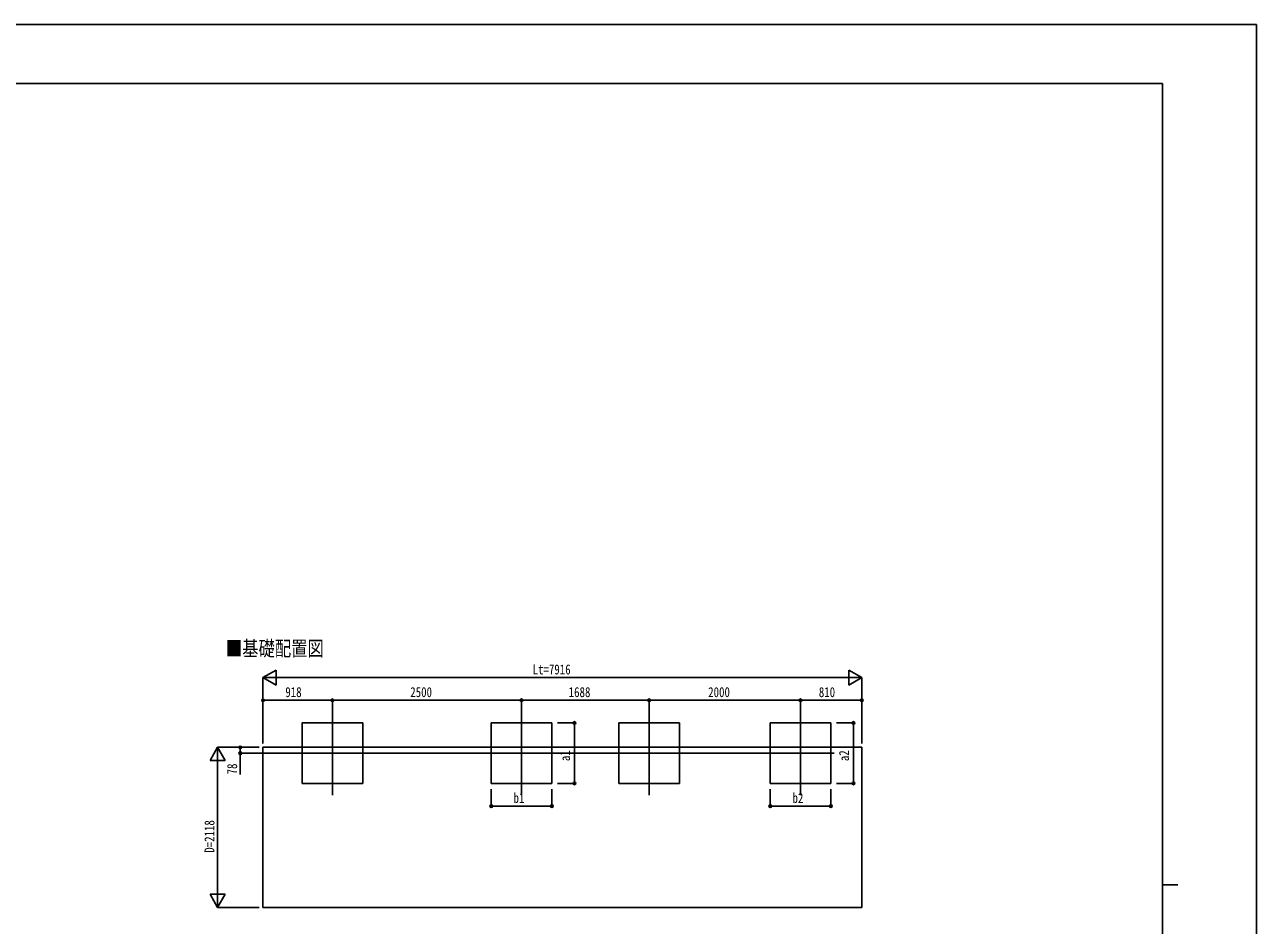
# Model space of a CAD drawing. Units: millimetres, scale not verified. Extents: x -16832 to 16820, y -11892 to 11880.
# Drawn here: x 538 to 16820, y -34 to 11880 of the extents above; entities that cross this region are included whole.
import ezdxf
from ezdxf.enums import TextEntityAlignment as Align

# ---------------------------------------------------------------- set-up
doc = ezdxf.new("R2010")
doc.units = ezdxf.units.MM
doc.header["$LTSCALE"] = 50
for name, color, linetype in [('0-2_USER1', 3, 'Continuous'), ('0-4_YKK_12', 2, 'Continuous'), ('0-6_YKK_A1', 4, 'Continuous'), ('0-7_YKK_D', 6, 'Continuous'), ('0-8_YKK_ZWAK', 7, 'Continuous')]:
    doc.layers.add(name, color=color, linetype=linetype)
doc.styles.add('ＭＳ ゴシック', font='')
doc.styles.get('ＭＳ ゴシック').set_extended_font_data('MS Gothic')

msp = doc.modelspace()

# ---------------------------------------------------------------- linework, layer by layer
at = {"layer": '0-4_YKK_12'}
for p, q in [((4606.28, 2683.68), (4606.28, 1688.51)), ((7106.28, 2683.68), (7106.28, 1688.51)), ((8794.28, 2683.68), (8794.28, 1688.51)), ((10794.28, 2683.68), (10794.28, 1688.51)), ((4160.84, 2243.6), (11240.42, 2243.6))]:
    msp.add_line(p, q, dxfattribs=at)
at = {"layer": '0-6_YKK_A1'}
for p, q in [((3688.28, 2321.4), (11604.28, 2321.4)), ((3688.28, 2321.4), (3688.28, 203.4)), ((11604.28, 2321.4), (11604.28, 203.4)), ((11604.28, 203.4), (3688.28, 203.4))]:
    msp.add_line(p, q, dxfattribs=at)
for points in [[(4206.28, 1843.6), (5006.28, 1843.6), (5006.28, 2643.6), (4206.28, 2643.6)], [(6706.28, 1843.6), (7506.28, 1843.6), (7506.28, 2643.6), (6706.28, 2643.6)], [(8394.28, 1843.6), (9194.28, 1843.6), (9194.28, 2643.6), (8394.28, 2643.6)], [(10394.28, 1843.6), (11194.28, 1843.6), (11194.28, 2643.6), (10394.28, 2643.6)]]:
    msp.add_lwpolyline(points, close=True, dxfattribs=at)
at = {"layer": '0-7_YKK_D'}
for p, q in [((3688.28, 3243.6), (3861.48, 3343.6)), ((3861.48, 3143.6), (3861.48, 3343.6)), ((11604.28, 3243.6), (11431.07, 3343.6)), ((11431.07, 3343.6), (11431.07, 3143.6)), ((3688.28, 2371.4), (3688.28, 3244.6)), ((3688.28, 3243.6), (3861.48, 3143.6)), ((3688.28, 3243.6), (4034.69, 3243.6)), ((3888.28, 3243.6), (11404.28, 3243.6)), ((11604.28, 3243.6), (11257.87, 3243.6)), ((11604.28, 3243.6), (11431.07, 3143.6)), ((11604.28, 2371.4), (11604.28, 3244.6)), ((3688.28, 2371.4), (3688.28, 2944.6)), ((4606.28, 2943.6), (3688.28, 2943.6)), ((4606.28, 2683.68), (4606.28, 2944.6)), ((4606.28, 2683.68), (4606.28, 2944.6)), ((4606.28, 2943.6), (7106.28, 2943.6)), ((7106.28, 2683.68), (7106.28, 2944.6)), ((7106.28, 2683.68), (7106.28, 2944.6)), ((7106.28, 2943.6), (8794.28, 2943.6)), ((8794.28, 2683.68), (8794.28, 2944.6)), ((8794.28, 2683.68), (8794.28, 2944.6)), ((8794.28, 2943.6), (10794.28, 2943.6)), ((10794.28, 2683.68), (10794.28, 2944.6)), ((10794.28, 2683.68), (10794.28, 2944.6)), ((10794.28, 2943.6), (11604.28, 2943.6)), ((11604.28, 2371.4), (11604.28, 2944.6)), ((7581.28, 2643.6), (7807.28, 2643.6)), ((7806.28, 1843.6), (7806.28, 2643.6)), ((11269.28, 2643.6), (11495.28, 2643.6)), ((11494.28, 1843.6), (11494.28, 2643.6)), ((3088.28, 2321.4), (2988.28, 2148.19)), ((3638.28, 2321.4), (3087.28, 2321.4)), ((3088.28, 2321.4), (3188.28, 2148.19)), ((3088.28, 2321.4), (3088.28, 1974.99)), ((3638.28, 2321.4), (3387.28, 2321.4)), ((2988.28, 2148.19), (3188.28, 2148.19)), ((3088.28, 403.4), (3088.28, 2121.4)), ((4160.84, 2243.6), (3387.28, 2243.6)), ((7581.28, 1843.6), (7807.28, 1843.6)), ((11269.28, 1843.6), (11495.28, 1843.6)), ((6706.28, 1768.6), (6706.28, 1542.6)), ((7506.28, 1769.58), (7506.28, 1542.6)), ((10394.28, 1768.6), (10394.28, 1542.6)), ((11194.28, 1769.58), (11194.28, 1542.6)), ((6706.28, 1543.6), (7506.28, 1543.6)), ((10394.28, 1543.6), (11194.28, 1543.6)), ((3088.28, 203.4), (3088.28, 549.81)), ((3088.28, 203.4), (2988.28, 376.6)), ((3188.28, 376.6), (2988.28, 376.6)), ((3088.28, 203.4), (3188.28, 376.6)), ((3638.28, 203.4), (3087.28, 203.4))]:
    msp.add_line(p, q, dxfattribs=at)
msp.add_lwpolyline([(3388.28, 2321.4), (3388.28, 2243.6), (3388.28, 1960.4)], dxfattribs=at)
for centre in [(3688.28, 2943.6), (4606.28, 2943.6), (4606.28, 2943.6), (7106.28, 2943.6), (7106.28, 2943.6), (8794.28, 2943.6), (8794.28, 2943.6), (10794.28, 2943.6), (10794.28, 2943.6), (11604.28, 2943.6), (7806.28, 2643.6), (11494.28, 2643.6), (3388.28, 2321.4), (3388.28, 2243.6), (7806.28, 1843.6), (11494.28, 1843.6), (6706.28, 1543.6), (7506.28, 1543.6), (10394.28, 1543.6), (11194.28, 1543.6)]:
    msp.add_circle(centre, 17, dxfattribs=at)
at = {"layer": '0-8_YKK_ZWAK'}
for p, q in [((15580.08, 11100), (-15619.92, 11100)), ((15580.08, 11100), (15580.08, -10100)), ((15580.08, 500), (15780.08, 500))]:
    msp.add_line(p, q, dxfattribs=at)
msp.add_lwpolyline([(-16820, -11880), (16820, -11880), (16820, 11880), (-16820, 11880)], close=True, dxfattribs=at)

# ---------------------------------------------------------------- texts
at = {"layer": '0-2_USER1', "style": 'ＭＳ ゴシック', "width": 0.8}
msp.add_text('■基礎配置図', height=197.9, dxfattribs=at).set_placement((3197.2, 3470), align=Align.BOTTOM_LEFT)
at = {"layer": '0-7_YKK_D', "style": 'ＭＳ ゴシック', "width": 0.8}
for s, p in [('Lt=7916', (7252.68, 3245.6)), ('918', (3984.08, 2945.6)), ('2500', (5635.48, 2945.6)), ('1688', (7729.48, 2945.6)), ('2000', (9573.48, 2945.6)), ('810', (11036.08, 2945.6)), ('b1', (7000.68, 1546.26)), ('b2', (10688.68, 1546.26))]:
    msp.add_text(s, height=132, dxfattribs=at).set_placement(p, align=Align.BOTTOM_LEFT)
for s, p in [('a1', (7786.28, 2138)), ('a2', (11474.28, 2138)), ('78', (3386.28, 1962.4)), ('D=2118', (3086.28, 926.4))]:
    msp.add_text(s, height=132, rotation=90, dxfattribs=at).set_placement(p, align=Align.BOTTOM_LEFT)

doc.saveas('drawing.dxf')
